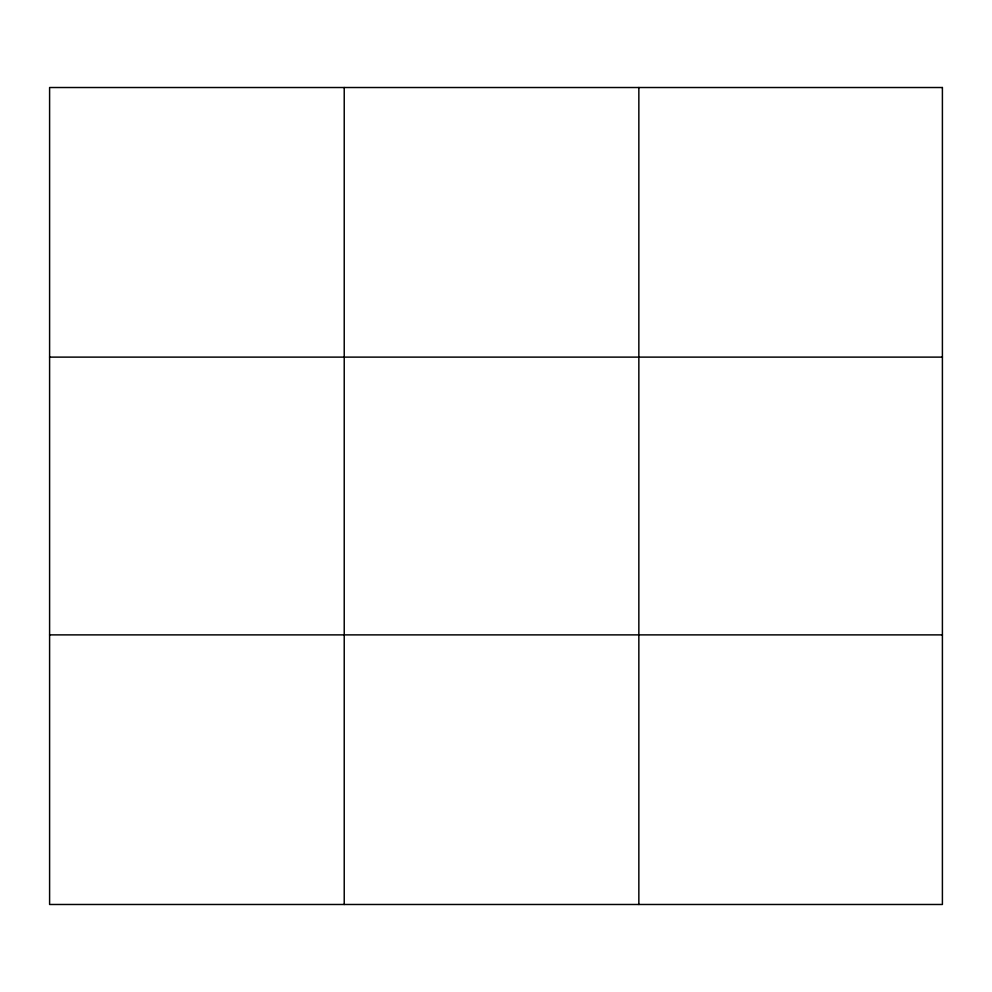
<?xml version="1.0" encoding="UTF-8"?>
<svg xmlns="http://www.w3.org/2000/svg" width="992" height="992" viewBox="0 0 992 992"><rect width="100%" height="100%" fill="white"/><g stroke="black" fill="none" stroke-linecap="round" stroke-linejoin="round"><path stroke-width="1.49" d="M344.224 904.481L344.224 87.519M638.848 904.481L638.848 87.519M49.6 357.12L942.4 357.12M49.6 634.88L942.4 634.88M942.4 87.519L942.4 904.481L49.6 904.481L49.6 87.519L942.4 87.519"/></g></svg>
